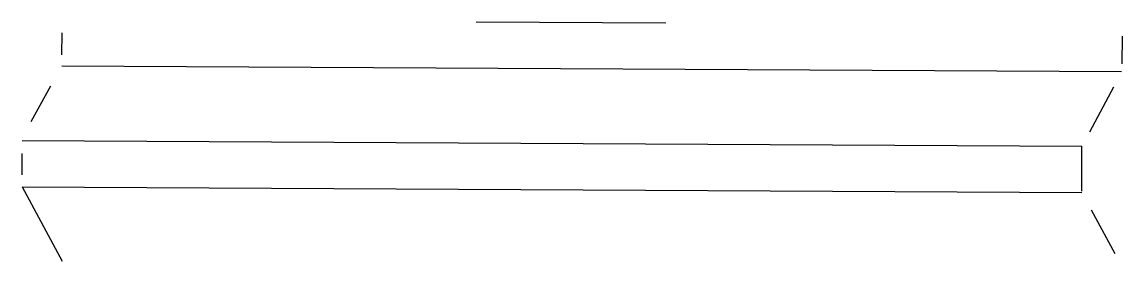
# Model space of a CAD drawing. Header units: inches. Extents: x 4.7 to 8.48, y 11.16 to 11.98.
import ezdxf

# ---------------------------------------------------------------- set-up
doc = ezdxf.new("R2010")
doc.units = ezdxf.units.IN
doc.header["$MEASUREMENT"] = 0

msp = doc.modelspace()

# ---------------------------------------------------------------- linework, layer by layer
for p, q in [((6.2652, 11.9837), (6.9166, 11.9802)), ((4.8414, 11.8709), (4.8422, 11.946)), ((8.4842, 11.9349), (8.4837, 11.8397)), ((8.4827, 11.8121), (4.8409, 11.8314)), ((4.7359, 11.6414), (4.8034, 11.7636)), ((8.4545, 11.7594), (8.372, 11.6047)), ((4.7046, 11.5759), (8.3463, 11.5566)), ((4.704, 11.4583), (4.7043, 11.5307)), ((8.3463, 11.4011), (8.3463, 11.5566)), ((4.7046, 11.4161), (8.3463, 11.3968)), ((4.7046, 11.4161), (4.842, 11.1612)), ((4.7046, 11.4161), (8.3463, 11.3968)), ((8.3787, 11.3368), (8.4591, 11.1877))]:
    msp.add_line(p, q)

doc.saveas('drawing.dxf')
